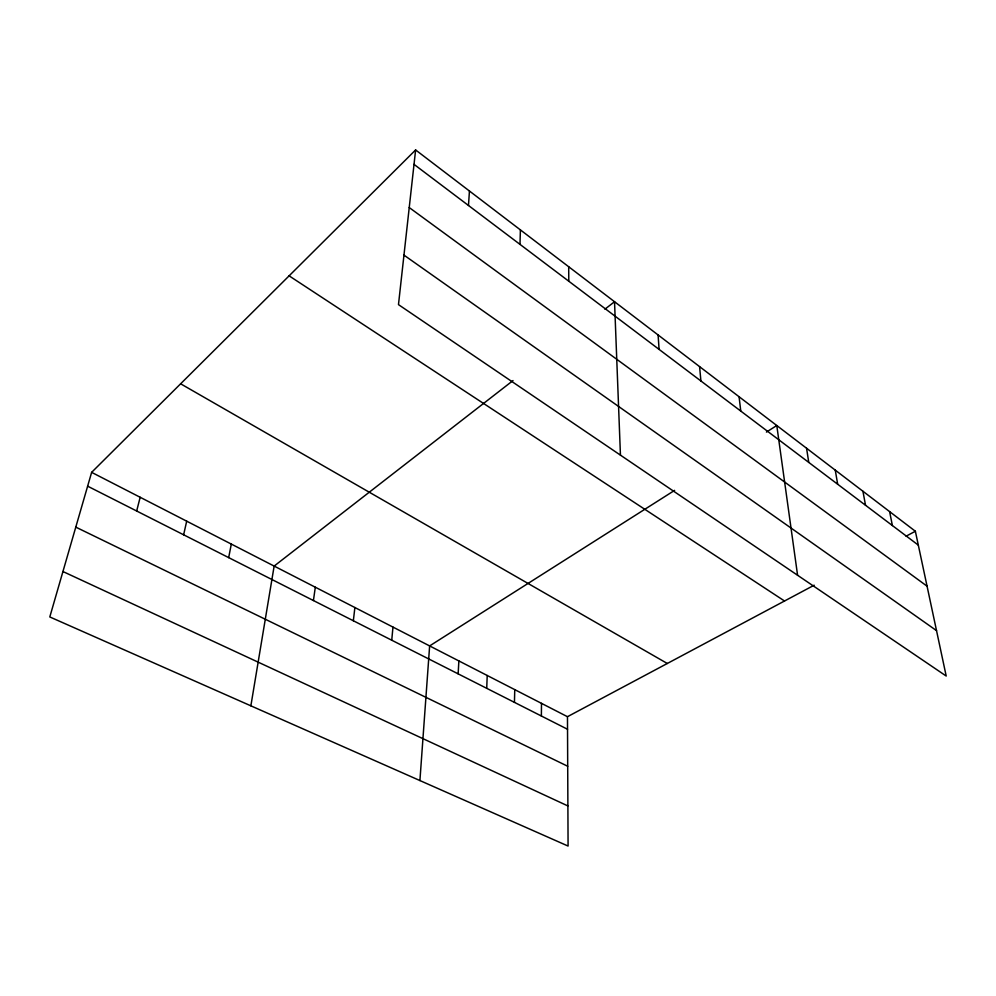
<?xml version="1.0" encoding="UTF-8"?>
<svg xmlns="http://www.w3.org/2000/svg" width="996" height="996" viewBox="0 0 996 996"><rect width="100%" height="100%" fill="white"/><g stroke="black" fill="none" stroke-linecap="round" stroke-linejoin="round"><path stroke-width="1.49" d="M541.376 716.012L541.488 703.35M514.446 702.367L514.758 689.618M519.987 244.381L520.398 229.889M486.72 688.323L487.218 675.487M458.148 673.856L458.87 660.921M468.481 205.487L469.44 191.02M419.914 780.553L429.637 645.918L674.616 490.368M391.739 640.216L392.972 627.082M415.618 149.948L398.475 304.627L946.2 676.035L915.361 531.254L415.618 149.948L91.632 472.353L49.8 616.947L568.081 846.052L567.471 716.697L814.168 585.2M353.343 620.769L354.887 607.535M313.429 600.551L315.309 587.204M250.868 705.828L274.149 566.077L513.015 380.572M228.682 557.623L231.309 544.077M183.638 534.802L186.688 521.169M136.664 511.01L140.162 497.278M604.908 309.196L614.532 301.726L620.446 455.147M766.422 432.09L776.78 425.516L797.584 575.265M906.074 536.197L915.361 531.254M62.935 571.53L567.894 805.938M75.783 527.121L567.708 766.26M87.636 486.173L567.533 729.259M91.632 472.353L567.471 716.697M180.625 383.796L667.308 663.485M289.114 275.842L784.524 600.999M403.965 255.125L936.539 630.642M409.232 207.554L927.064 586.183M414.025 164.365L918.312 545.123M889.602 511.595L892.391 525.552M862.922 491.24L865.524 505.258M835.258 470.124L837.673 484.23M806.561 448.237L808.764 462.405M739.082 396.757L740.763 411.062M699.578 366.603L700.91 380.982M658.107 334.967L659.078 349.384M568.691 266.741L568.791 281.221"/></g></svg>
